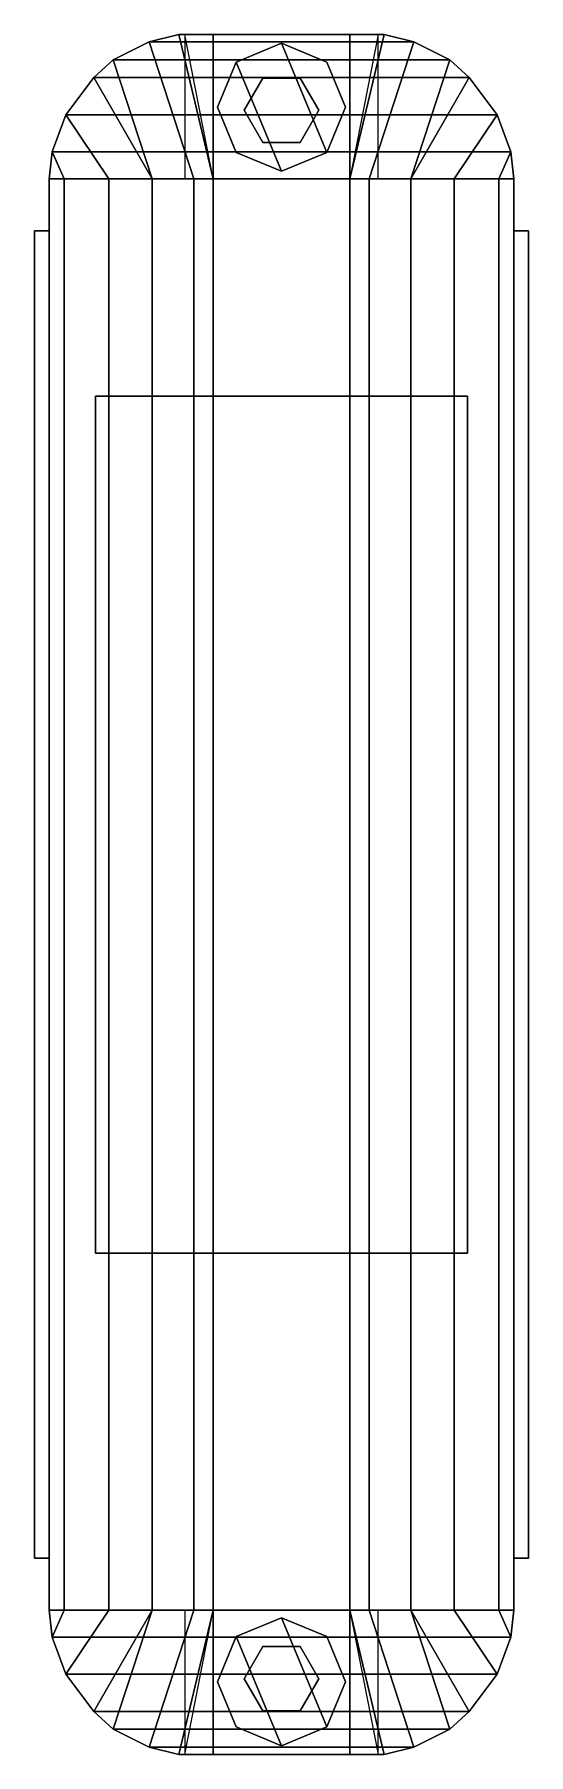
# Model space of a CAD drawing. Extents: x -1.7 to 1.7, y -5.8 to 5.8.
import ezdxf

# ---------------------------------------------------------------- set-up
doc = ezdxf.new("R2010")
doc.units = 0
doc.layers.get('0').update_dxf_attribs({"linetype": 'CONTINUOUS'})

msp = doc.modelspace()

# ---------------------------------------------------------------- linework, layer by layer
for points in [[(-1.13, 5.609999999999998, 1.29), (-0.89, 5.729999999999996, 1.29), (0.8900000000000002, 5.729999999999996, 1.29), (1.129999999999999, 5.609999999999998, 1.29)], [(-1.13, 5.609999999999998, 3.419999999999999), (-0.89, 5.729999999999996, 3.419999999999999), (-0.89, 5.729999999999996, 1.29), (-1.13, 5.609999999999998, 1.29)], [(-0.8700000000000002, 4.81, 3.899999999999999), (-0.5900000000000012, 4.81, 3.989999999999999), (-0.89, 5.729999999999996, 3.419999999999999), (-1.13, 5.609999999999998, 3.419999999999999)], [(-0.89, 5.729999999999996, 1.29), (-0.6900000000000001, 5.779999999999998, 1.29), (0.69, 5.779999999999998, 1.29), (0.8900000000000002, 5.729999999999996, 1.29)], [(-0.89, 5.729999999999996, 3.419999999999999), (-0.6900000000000001, 5.779999999999998, 3.419999999999999), (-0.6900000000000001, 5.779999999999998, 1.29), (-0.89, 5.729999999999996, 1.29)], [(-0.5900000000000011, 4.81, 3.989999999999999), (-0.4600000000000003, 4.81, 4.06), (-0.6900000000000001, 5.779999999999998, 3.419999999999999), (-0.89, 5.729999999999996, 3.419999999999999)], [(0.69, 5.779999999999998, 1.29), (-0.6900000000000001, 5.779999999999998, 1.29), (-0.6900000000000001, 5.779999999999998, 3.419999999999999), (0.69, 5.779999999999998, 3.419999999999999)], [(-0.4600000000000037, 4.81, 4.059999999999998), (-0.4600000000000001, 4.809999999999999, 4.060000000000001), (-0.65, 5.779999999999998, 3.419999999999999), (-0.6900000000000001, 5.779999999999998, 3.419999999999999)], [(-0.65, 5.78, 3.419999999999999), (-0.65, 4.809999999999999, 3.419999999999999), (-0.4600000000000001, 4.809999999999999, 4.06), (-0.4600000000000001, 5.78, 4.06)], [(0.46, 5.78, 4.06), (0.65, 5.78, 3.419999999999999), (-0.65, 5.78, 3.419999999999999), (-0.4600000000000001, 5.78, 4.06)], [(-0.4600000000000001, 5.78, 4.06), (-0.4600000000000001, 4.809999999999999, 4.06), (0.46, 4.809999999999999, 4.06), (0.46, 5.78, 4.06)], [(0, 5.719999999999999, 4.06), (-0.3040559159102154, 5.594055915910215, 4.06), (-0.3040559159102154, 5.594055915910215, 4.139999999999999), (0, 5.719999999999999, 4.139999999999999)], [(-0.3040559159102154, 5.594055915910215, 4.139999999999999), (-1e-16, 4.86, 4.139999999999999), (0.3040559159102154, 4.985944084089784, 4.139999999999999), (0, 5.719999999999999, 4.139999999999999)], [(0.3040559159102154, 5.594055915910215, 4.06), (0, 5.719999999999999, 4.06), (0, 5.719999999999999, 4.139999999999999), (0.3040559159102154, 5.594055915910215, 4.139999999999999)], [(0, 5.719999999999999, 4.139999999999999), (0.3040559159102153, 4.985944084089784, 4.139999999999999), (0.43, 5.29, 4.139999999999999), (0.3040559159102154, 5.594055915910215, 4.139999999999999)], [(0.46, 4.809999999999999, 4.06), (0.65, 4.809999999999999, 3.419999999999999), (0.65, 5.78, 3.419999999999999), (0.46, 5.78, 4.06)], [(0.8900000000000002, 5.729999999999996, 3.419999999999999), (0.69, 5.779999999999998, 3.419999999999999), (0.4600000000000001, 4.810000000000001, 4.06), (0.59, 4.810000000000001, 3.989999999999999)], [(0.69, 5.779999999999998, 3.419999999999999), (0.6499999999999999, 5.779999999999998, 3.419999999999999), (0.4599999999999984, 4.809999999999999, 4.060000000000001), (0.4599999999999996, 4.809999999999999, 4.060000000000001)], [(1.129999999999999, 5.609999999999998, 3.419999999999999), (0.8900000000000002, 5.729999999999996, 3.419999999999999), (0.5900000000000017, 4.810000000000003, 3.989999999999998), (0.8699999999999999, 4.810000000000001, 3.899999999999999)], [(0.8900000000000002, 5.729999999999996, 1.29), (0.69, 5.779999999999998, 1.29), (0.69, 5.779999999999998, 3.419999999999999), (0.8900000000000002, 5.729999999999996, 3.419999999999999)], [(1.129999999999999, 5.609999999999998, 1.29), (0.8900000000000002, 5.729999999999996, 1.29), (0.8900000000000002, 5.729999999999996, 3.419999999999999), (1.129999999999999, 5.609999999999998, 3.419999999999999)], [(-1.26, 5.489999999999997, 1.29), (-1.13, 5.609999999999998, 1.29), (1.129999999999999, 5.609999999999998, 1.29), (1.259999999999999, 5.489999999999997, 1.29)], [(-1.26, 5.489999999999997, 3.419999999999999), (-1.13, 5.609999999999998, 3.419999999999999), (-1.13, 5.609999999999998, 1.29), (-1.26, 5.489999999999997, 1.29)], [(-0.8700000000000002, 4.810000000000001, 3.899999999999999), (-0.8700000000000002, 4.81, 3.899999999999999), (-1.13, 5.609999999999998, 3.419999999999999), (-1.26, 5.489999999999997, 3.419999999999999)], [(-0.3040559159102154, 5.594055915910215, 4.06), (-0.43, 5.29, 4.06), (-0.43, 5.29, 4.139999999999999), (-0.3040559159102154, 5.594055915910215, 4.139999999999999)], [(-0.43, 5.29, 4.139999999999999), (-0.3040559159102155, 4.985944084089784, 4.139999999999999), (-1e-16, 4.86, 4.139999999999999), (-0.3040559159102154, 5.594055915910215, 4.139999999999999)], [(0.43, 5.29, 4.06), (0.3040559159102154, 5.594055915910215, 4.06), (0.3040559159102154, 5.594055915910215, 4.139999999999999), (0.43, 5.29, 4.139999999999999)], [(1.259999999999999, 5.489999999999997, 3.419999999999999), (1.129999999999999, 5.609999999999998, 3.419999999999999), (0.8699999999999996, 4.81, 3.899999999999999)], [(1.259999999999999, 5.489999999999997, 1.29), (1.129999999999999, 5.609999999999998, 1.29), (1.129999999999999, 5.609999999999998, 3.419999999999999), (1.259999999999999, 5.489999999999997, 3.419999999999999)], [(-1.45, 5.239999999999997, 1.29), (-1.26, 5.489999999999997, 1.29), (1.259999999999999, 5.489999999999997, 1.29), (1.449999999999999, 5.239999999999997, 1.29)], [(-1.45, 5.239999999999997, 3.419999999999999), (-1.26, 5.489999999999997, 3.419999999999999), (-1.26, 5.489999999999997, 1.29), (-1.45, 5.239999999999997, 1.29)], [(-1.16, 4.81, 3.759999999999999), (-0.8699999999999997, 4.81, 3.9), (-1.26, 5.489999999999997, 3.419999999999999), (-1.45, 5.239999999999997, 3.419999999999999)], [(-0.125, 5.486506350946109, 1.209999999999999), (-0.25, 5.27, 1.209999999999999), (-0.25, 5.27, 1.29), (-0.125, 5.486506350946109, 1.29)], [(0.125, 5.486506350946109, 1.209999999999999), (-0.125, 5.486506350946109, 1.209999999999999), (-0.125, 5.486506350946109, 1.29), (0.125, 5.486506350946109, 1.29)], [(0.25, 5.27, 1.209999999999999), (0.125, 5.486506350946109, 1.209999999999999), (0.125, 5.486506350946109, 1.29), (0.25, 5.27, 1.29)], [(1.449999999999999, 5.239999999999997, 3.419999999999999), (1.259999999999999, 5.489999999999997, 3.419999999999999), (0.8699999999999986, 4.809999999999996, 3.900000000000002), (1.159999999999999, 4.81, 3.759999999999999)], [(1.449999999999999, 5.239999999999997, 1.29), (1.259999999999999, 5.489999999999997, 1.29), (1.259999999999999, 5.489999999999997, 3.419999999999999), (1.449999999999999, 5.239999999999997, 3.419999999999999)], [(-1.54, 4.989999999999999, 1.29), (-1.45, 5.239999999999997, 1.29), (1.449999999999999, 5.239999999999997, 1.29), (1.54, 4.989999999999999, 1.29)], [(-1.54, 4.989999999999999, 3.419999999999999), (-1.45, 5.239999999999997, 3.419999999999999), (-1.45, 5.239999999999997, 1.29), (-1.54, 4.989999999999999, 1.29)], [(-1.46, 4.810000000000001, 3.559999999999999), (-1.16, 4.81, 3.759999999999999), (-1.45, 5.239999999999997, 3.419999999999999), (-1.54, 4.989999999999999, 3.419999999999999)], [(-0.43, 5.29, 4.06), (-0.3040559159102155, 4.985944084089784, 4.06), (-0.3040559159102155, 4.985944084089784, 4.139999999999999), (-0.43, 5.29, 4.139999999999999)], [(-0.25, 5.27, 1.209999999999999), (-0.1250000000000001, 5.053493649053891, 1.209999999999999), (-0.1250000000000001, 5.053493649053891, 1.29), (-0.25, 5.27, 1.29)], [(0.1249999999999998, 5.053493649053891, 1.209999999999999), (0.25, 5.27, 1.209999999999999), (0.25, 5.27, 1.29), (0.1249999999999998, 5.053493649053891, 1.29)], [(0.3040559159102154, 4.985944084089784, 4.06), (0.43, 5.29, 4.06), (0.43, 5.29, 4.139999999999999), (0.3040559159102154, 4.985944084089784, 4.139999999999999)], [(1.54, 4.989999999999999, 3.419999999999999), (1.449999999999999, 5.239999999999997, 3.419999999999999), (1.159999999999998, 4.809999999999996, 3.760000000000002), (1.459999999999999, 4.81, 3.56)], [(1.54, 4.989999999999999, 1.29), (1.449999999999999, 5.239999999999997, 1.29), (1.449999999999999, 5.239999999999997, 3.419999999999999), (1.54, 4.989999999999999, 3.419999999999999)], [(-1.56, 4.809999999999996, 3.419999999999999), (-1.54, 4.989999999999999, 3.419999999999999), (-1.54, 4.989999999999999, 1.29), (-1.56, 4.809999999999996, 1.05)], [(-1.46, 4.81, 3.559999999999999), (-1.46, 4.81, 3.559999999999999), (-1.54, 4.989999999999999, 3.419999999999999), (-1.56, 4.809999999999989, 3.419999999999985)], [(-1.56, 4.809999999999996, 1.049999999999999), (-1.54, 4.989999999999999, 1.29), (-1.54, 4.989999999999999, 1.29), (-1.56, 4.809999999999996, 1.29)], [(-1.56, 4.809999999999999, 1.29), (-1.54, 4.99, 1.29), (1.54, 4.99, 1.29), (1.56, 4.809999999999996, 1.29)], [(-0.3040559159102155, 4.985944084089784, 4.06), (-1e-16, 4.86, 4.06), (-1e-16, 4.86, 4.139999999999999), (-0.3040559159102155, 4.985944084089784, 4.139999999999999)], [(-0.1250000000000001, 5.053493649053891, 1.209999999999999), (0.1249999999999998, 5.053493649053891, 1.209999999999999), (0.1249999999999998, 5.053493649053891, 1.29), (-0.1250000000000001, 5.053493649053891, 1.29)], [(-1e-16, 4.86, 4.06), (0.3040559159102154, 4.985944084089784, 4.06), (0.3040559159102154, 4.985944084089784, 4.139999999999999), (-1e-16, 4.86, 4.139999999999999)], [(1.56, 4.809999999999996, 3.419999999999999), (1.54, 4.989999999999999, 3.419999999999999), (1.459999999999999, 4.810000000000001, 3.559999999999999), (1.459999999999999, 4.81, 3.56)], [(1.56, 4.809999999999996, 1.05), (1.54, 4.989999999999999, 1.29), (1.54, 4.989999999999999, 3.419999999999999), (1.56, 4.809999999999996, 3.419999999999999)], [(1.56, 4.809999999999996, 1.29), (1.54, 4.989999999999999, 1.29), (1.54, 4.989999999999999, 1.29), (1.56, 4.809999999999996, 1.049999999999999)], [(-1.46, 4.81, 3.559999999999999), (-1.56, 4.81, 3.419999999999999), (-1.56, -4.809999999999999, 3.419999999999999), (-1.46, -4.809999999999999, 3.559999999999999)], [(-1.56, 4.46, 3.419999999999999), (-1.56, 4.809999999999999, 3.419999999999999), (-1.56, 4.809999999999999, 1.05), (-1.56, 4.46, 0.42)], [(-1.56, 4.46, 0.42), (-1.56, 4.809999999999996, 1.049999999999999), (-1.56, 4.809999999999996, 1.29), (-1.56, 4.46, 1.29)], [(-1.56, -4.809999999999998, 1.29), (-1.56, 4.809999999999996, 1.29), (1.56, 4.809999999999996, 1.29), (1.56, -4.81, 1.29)], [(-1.16, 4.81, 3.759999999999999), (-1.46, 4.81, 3.559999999999999), (-1.46, -4.809999999999999, 3.559999999999999), (-1.16, -4.809999999999999, 3.759999999999999)], [(-0.8700000000000002, 4.81, 3.899999999999999), (-1.16, 4.81, 3.759999999999999), (-1.16, -4.809999999999999, 3.759999999999999), (-0.8700000000000002, -4.809999999999999, 3.899999999999999)], [(-0.590000000000001, 4.81, 3.989999999999999), (-0.8700000000000002, 4.81, 3.899999999999999), (-0.8700000000000002, -4.809999999999999, 3.899999999999999), (-0.590000000000001, -4.809999999999999, 3.989999999999999)], [(-0.4600000000000001, 4.81, 4.06), (-0.590000000000001, 4.81, 3.989999999999999), (-0.590000000000001, -4.809999999999999, 3.989999999999999), (-0.4600000000000001, -4.809999999999999, 4.06)], [(-0.4600000000000001, -4.809999999999999, 4.06), (0.4600000000000001, -4.809999999999999, 4.06), (0.4600000000000001, 4.81, 4.06), (-0.4600000000000001, 4.81, 4.06)], [(0.4600000000000001, -4.809999999999999, 4.06), (0.59, -4.809999999999999, 3.989999999999999), (0.59, 4.81, 3.989999999999999), (0.4600000000000001, 4.81, 4.06)], [(0.59, -4.809999999999999, 3.989999999999999), (0.8699999999999999, -4.809999999999999, 3.899999999999999), (0.8699999999999999, 4.81, 3.899999999999999), (0.59, 4.81, 3.989999999999999)], [(0.8699999999999999, -4.809999999999999, 3.899999999999999), (1.159999999999999, -4.809999999999999, 3.759999999999999), (1.159999999999999, 4.81, 3.759999999999999), (0.8699999999999999, 4.81, 3.899999999999999)], [(1.159999999999999, -4.809999999999999, 3.759999999999999), (1.459999999999999, -4.809999999999999, 3.559999999999999), (1.459999999999999, 4.81, 3.559999999999999), (1.159999999999999, 4.81, 3.759999999999999)], [(1.459999999999999, -4.809999999999999, 3.559999999999999), (1.56, -4.809999999999999, 3.419999999999999), (1.56, 4.81, 3.419999999999999), (1.459999999999999, 4.81, 3.559999999999999)], [(1.56, 4.46, 0.42), (1.56, 4.809999999999999, 1.05), (1.56, 4.809999999999999, 3.419999999999999), (1.56, 4.46, 3.419999999999999)], [(1.56, 4.46, 1.29), (1.56, 4.809999999999996, 1.29), (1.56, 4.809999999999996, 1.049999999999999), (1.56, 4.46, 0.42)], [(-1.66, 4.46, 0.4200000000000001), (-1.66, -4.46, 0.4200000000000001), (-1.66, -4.46, 3.26), (-1.66, 4.46, 3.26)], [(-1.56, -4.459999999999998, 3.26), (-1.56, 4.459999999999999, 3.26), (-1.66, 4.46, 3.26), (-1.66, -4.46, 3.26)], [(-1.56, 4.460000000000003, 3.26), (-1.56, 4.460000000000001, 0.4200000000000004), (-1.66, 4.460000000000001, 0.42), (-1.66, 4.46, 3.26)], [(-1.56, 4.459999999999998, 0.4200000000000001), (-1.56, -4.459999999999999, 0.4199999999999993), (-1.66, -4.460000000000001, 0.4199999999999989), (-1.66, 4.46, 0.4199999999999998)], [(-1.56, -4.459999999999999, 3.419999999999999), (-1.56, 4.459999999999999, 3.419999999999999), (-1.56, 4.459999999999999, 3.26), (-1.56, -4.459999999999999, 3.26)], [(-1.56, 4.460000000000002, 1.290000000000001), (-1.56, -4.46, 1.290000000000001), (-1.56, -4.459999999999999, 0.4199999999999993), (-1.56, 4.460000000000001, 0.4200000000000001)], [(1.56, -4.459999999999999, 3.26), (1.56, 4.459999999999999, 3.26), (1.56, 4.459999999999999, 3.419999999999999), (1.56, -4.459999999999999, 3.419999999999999)], [(1.66, -4.459999999999998, 3.26), (1.66, 4.459999999999999, 3.26), (1.56, 4.46, 3.26), (1.56, -4.460000000000001, 3.26)], [(1.66, 4.460000000000003, 3.26), (1.66, 4.460000000000001, 0.4200000000000004), (1.56, 4.460000000000001, 0.42), (1.56, 4.46, 3.26)], [(1.66, 4.459999999999998, 0.4200000000000001), (1.66, -4.459999999999999, 0.4199999999999993), (1.56, -4.460000000000001, 0.4199999999999989), (1.56, 4.460000000000001, 0.4199999999999998)], [(1.56, 4.459999999999996, 0.4199999999999986), (1.56, -4.46, 0.4199999999999977), (1.56, -4.46, 1.29), (1.56, 4.460000000000001, 1.29)], [(1.66, -4.46, 3.26), (1.66, -4.46, 0.4200000000000001), (1.66, 4.46, 0.4200000000000001), (1.66, 4.46, 3.26)], [(-1.25, 3.350000000000001, 0.24), (-1.25, -2.41, 0.24), (-1.25, -2.41, 1.29), (-1.25, 3.350000000000001, 1.29)], [(1.25, 3.350000000000001, 1.29), (1.25, 3.350000000000001, 0.24), (-1.25, 3.350000000000001, 0.24), (-1.25, 3.350000000000001, 1.29)], [(1.25, 3.350000000000001, 0.24), (1.25, -2.41, 0.24), (-1.25, -2.41, 0.24), (-1.25, 3.350000000000001, 0.24)], [(1.25, -2.41, 1.29), (1.25, -2.41, 0.24), (1.25, 3.350000000000001, 0.24), (1.25, 3.350000000000001, 1.29)], [(-1.25, -2.41, 1.29), (-1.25, -2.41, 0.24), (1.25, -2.41, 0.24), (1.25, -2.41, 1.29)], [(-1.66, -4.460000000000006, 3.259999999999999), (-1.66, -4.460000000000002, 0.4200000000000004), (-1.56, -4.460000000000002, 0.42), (-1.56, -4.460000000000002, 3.26)], [(-1.56, -4.460000000000002, 0.42), (-1.56, -4.81, 1.05), (-1.56, -4.81, 3.419999999999999), (-1.56, -4.460000000000002, 3.419999999999999)], [(-1.56, -4.460000000000002, 1.29), (-1.56, -4.809999999999998, 1.29), (-1.56, -4.809999999999998, 1.049999999999999), (-1.56, -4.460000000000002, 0.42)], [(1.56, -4.460000000000002, 3.419999999999999), (1.56, -4.81, 3.419999999999999), (1.56, -4.81, 1.05), (1.56, -4.460000000000002, 0.42)], [(1.56, -4.460000000000006, 3.259999999999999), (1.56, -4.460000000000002, 0.4200000000000004), (1.66, -4.460000000000002, 0.42), (1.66, -4.460000000000002, 3.26)], [(1.56, -4.460000000000002, 0.42), (1.56, -4.809999999999998, 1.049999999999999), (1.56, -4.809999999999998, 1.29), (1.56, -4.460000000000002, 1.29)], [(-1.56, -4.809999999999998, 1.05), (-1.54, -4.99, 1.29), (-1.54, -4.99, 3.419999999999999), (-1.56, -4.809999999999998, 3.419999999999999)], [(-1.56, -4.809999999999998, 1.29), (-1.54, -4.99, 1.29), (-1.54, -4.99, 1.29), (-1.56, -4.809999999999998, 1.049999999999999)], [(1.56, -4.81, 1.29), (1.54, -4.990000000000001, 1.29), (-1.54, -4.990000000000001, 1.29), (-1.56, -4.809999999999998, 1.29)], [(-1.56, -4.809999999999998, 3.419999999999999), (-1.54, -4.99, 3.419999999999999), (-1.459999999999999, -4.810000000000004, 3.559999999999999), (-1.459999999999999, -4.810000000000002, 3.559999999999999)], [(-1.54, -4.99, 3.419999999999999), (-1.449999999999999, -5.24, 3.419999999999999), (-1.159999999999998, -4.809999999999998, 3.760000000000002), (-1.459999999999999, -4.810000000000002, 3.56)], [(-1.449999999999999, -5.24, 3.419999999999999), (-1.26, -5.49, 3.419999999999999), (-0.8699999999999986, -4.809999999999998, 3.900000000000002), (-1.159999999999999, -4.810000000000002, 3.759999999999999)], [(-1.26, -5.49, 3.419999999999999), (-1.13, -5.610000000000001, 3.419999999999999), (-0.8699999999999996, -4.810000000000002, 3.899999999999999)], [(-1.13, -5.610000000000001, 3.419999999999999), (-0.8900000000000002, -5.729999999999998, 3.419999999999999), (-0.5900000000000017, -4.810000000000004, 3.989999999999999), (-0.8699999999999999, -4.810000000000004, 3.899999999999999)], [(-0.8900000000000002, -5.729999999999998, 3.419999999999999), (-0.6900000000000003, -5.779999999999999, 3.419999999999999), (-0.4600000000000001, -4.810000000000004, 4.06), (-0.59, -4.810000000000004, 3.99)], [(-0.6900000000000001, -5.779999999999999, 3.419999999999999), (-0.65, -5.779999999999999, 3.419999999999999), (-0.4599999999999985, -4.81, 4.060000000000001), (-0.4599999999999997, -4.81, 4.060000000000001)], [(-0.4600000000000001, -4.81, 4.06), (-0.65, -4.81, 3.419999999999999), (-0.6500000000000004, -5.780000000000002, 3.419999999999999), (-0.4600000000000002, -5.780000000000002, 4.06)], [(0.4599999999999999, -5.780000000000002, 4.06), (0.46, -4.81, 4.06), (-0.4600000000000001, -4.81, 4.06), (-0.4600000000000002, -5.780000000000002, 4.06)], [(0.6499999999999999, -5.780000000000002, 3.419999999999999), (0.65, -4.81, 3.419999999999999), (0.46, -4.81, 4.06), (0.4599999999999999, -5.780000000000002, 4.06)], [(0.5900000000000011, -4.810000000000002, 3.99), (0.4600000000000002, -4.810000000000002, 4.06), (0.69, -5.779999999999999, 3.419999999999999), (0.8899999999999998, -5.729999999999998, 3.419999999999999)], [(0.4600000000000037, -4.810000000000002, 4.059999999999998), (0.46, -4.81, 4.060000000000001), (0.6499999999999999, -5.779999999999999, 3.419999999999999), (0.69, -5.779999999999999, 3.419999999999999)], [(0.8700000000000002, -4.810000000000002, 3.899999999999999), (0.5900000000000012, -4.810000000000002, 3.99), (0.8899999999999998, -5.729999999999998, 3.419999999999999), (1.129999999999999, -5.610000000000001, 3.419999999999999)], [(0.8700000000000002, -4.810000000000004, 3.899999999999999), (0.8700000000000002, -4.810000000000002, 3.899999999999999), (1.129999999999999, -5.610000000000001, 3.419999999999999), (1.259999999999999, -5.49, 3.419999999999999)], [(1.16, -4.810000000000002, 3.759999999999999), (0.8699999999999997, -4.810000000000002, 3.9), (1.259999999999999, -5.49, 3.419999999999999), (1.45, -5.24, 3.419999999999999)], [(1.46, -4.810000000000004, 3.559999999999999), (1.16, -4.810000000000002, 3.759999999999999), (1.45, -5.24, 3.419999999999999), (1.54, -4.99, 3.419999999999999)], [(1.46, -4.810000000000002, 3.559999999999999), (1.46, -4.810000000000002, 3.559999999999999), (1.54, -4.99, 3.419999999999999), (1.56, -4.809999999999991, 3.419999999999985)], [(1.56, -4.809999999999998, 3.419999999999999), (1.54, -4.99, 3.419999999999999), (1.54, -4.99, 1.29), (1.56, -4.809999999999998, 1.05)], [(1.56, -4.809999999999998, 1.049999999999999), (1.54, -4.99, 1.29), (1.54, -4.99, 1.29), (1.56, -4.809999999999998, 1.29)], [(0, -4.860000000000001, 4.06), (-0.3040559159102154, -4.985944084089785, 4.06), (-0.3040559159102154, -4.985944084089785, 4.139999999999999), (0, -4.860000000000001, 4.139999999999999)], [(0.3040559159102152, -5.594055915910216, 4.139999999999999), (0, -4.860000000000001, 4.139999999999999), (-0.3040559159102154, -4.985944084089785, 4.139999999999999), (-2e-16, -5.72, 4.139999999999999)], [(0.3040559159102154, -4.985944084089785, 4.06), (0, -4.860000000000001, 4.06), (0, -4.860000000000001, 4.139999999999999), (0.3040559159102154, -4.985944084089785, 4.139999999999999)], [(0.4299999999999999, -5.29, 4.139999999999999), (0.3040559159102154, -4.985944084089785, 4.139999999999999), (0, -4.860000000000001, 4.139999999999999), (0.3040559159102152, -5.594055915910216, 4.139999999999999)], [(-1.54, -4.99, 1.29), (-1.449999999999999, -5.24, 1.29), (-1.449999999999999, -5.24, 3.419999999999999), (-1.54, -4.99, 3.419999999999999)], [(1.54, -4.99, 1.29), (1.45, -5.24, 1.29), (-1.449999999999999, -5.24, 1.29), (-1.54, -4.99, 1.29)], [(-0.3040559159102154, -4.985944084089785, 4.06), (-0.4300000000000001, -5.29, 4.06), (-0.4300000000000001, -5.29, 4.139999999999999), (-0.3040559159102154, -4.985944084089785, 4.139999999999999)], [(-2e-16, -5.72, 4.139999999999999), (-0.3040559159102154, -4.985944084089785, 4.139999999999999), (-0.4300000000000001, -5.29, 4.139999999999999), (-0.3040559159102156, -5.594055915910216, 4.139999999999999)], [(-0.125, -5.053493649053891, 1.209999999999999), (-0.25, -5.27, 1.209999999999999), (-0.25, -5.27, 1.29), (-0.125, -5.053493649053891, 1.29)], [(0.125, -5.053493649053891, 1.209999999999999), (-0.125, -5.053493649053891, 1.209999999999999), (-0.125, -5.053493649053891, 1.29), (0.125, -5.053493649053891, 1.29)], [(0.25, -5.27, 1.209999999999999), (0.125, -5.053493649053891, 1.209999999999999), (0.125, -5.053493649053891, 1.29), (0.25, -5.27, 1.29)], [(0.4299999999999999, -5.29, 4.06), (0.3040559159102154, -4.985944084089785, 4.06), (0.3040559159102154, -4.985944084089785, 4.139999999999999), (0.4299999999999999, -5.29, 4.139999999999999)], [(1.54, -4.99, 3.419999999999999), (1.45, -5.24, 3.419999999999999), (1.45, -5.24, 1.29), (1.54, -4.99, 1.29)], [(-1.449999999999999, -5.24, 1.29), (-1.26, -5.49, 1.29), (-1.26, -5.49, 3.419999999999999), (-1.449999999999999, -5.24, 3.419999999999999)], [(1.45, -5.24, 1.29), (1.259999999999999, -5.49, 1.29), (-1.26, -5.49, 1.29), (-1.449999999999999, -5.24, 1.29)], [(-0.4300000000000001, -5.29, 4.06), (-0.3040559159102156, -5.594055915910216, 4.06), (-0.3040559159102156, -5.594055915910216, 4.139999999999999), (-0.4300000000000001, -5.29, 4.139999999999999)], [(-0.25, -5.27, 1.209999999999999), (-0.1250000000000001, -5.486506350946109, 1.209999999999999), (-0.1250000000000001, -5.486506350946109, 1.29), (-0.25, -5.27, 1.29)], [(0.1249999999999998, -5.486506350946109, 1.209999999999999), (0.25, -5.27, 1.209999999999999), (0.25, -5.27, 1.29), (0.1249999999999998, -5.486506350946109, 1.29)], [(0.3040559159102152, -5.594055915910216, 4.06), (0.4299999999999999, -5.29, 4.06), (0.4299999999999999, -5.29, 4.139999999999999), (0.3040559159102152, -5.594055915910216, 4.139999999999999)], [(1.45, -5.24, 3.419999999999999), (1.259999999999999, -5.49, 3.419999999999999), (1.259999999999999, -5.49, 1.29), (1.45, -5.24, 1.29)], [(-1.26, -5.49, 1.29), (-1.13, -5.610000000000001, 1.29), (-1.13, -5.610000000000001, 3.419999999999999), (-1.26, -5.49, 3.419999999999999)], [(1.259999999999999, -5.49, 1.29), (1.129999999999999, -5.610000000000001, 1.29), (-1.13, -5.610000000000001, 1.29), (-1.26, -5.49, 1.29)], [(-0.1250000000000001, -5.486506350946109, 1.209999999999999), (0.1249999999999998, -5.486506350946109, 1.209999999999999), (0.1249999999999998, -5.486506350946109, 1.29), (-0.1250000000000001, -5.486506350946109, 1.29)], [(1.259999999999999, -5.49, 3.419999999999999), (1.129999999999999, -5.610000000000001, 3.419999999999999), (1.129999999999999, -5.610000000000001, 1.29), (1.259999999999999, -5.49, 1.29)], [(-1.13, -5.610000000000001, 1.29), (-0.8900000000000002, -5.729999999999998, 1.29), (-0.8900000000000002, -5.729999999999998, 3.419999999999999), (-1.13, -5.610000000000001, 3.419999999999999)], [(1.129999999999999, -5.610000000000001, 1.29), (0.8899999999999998, -5.729999999999998, 1.29), (-0.8900000000000002, -5.729999999999998, 1.29), (-1.13, -5.610000000000001, 1.29)], [(-0.3040559159102156, -5.594055915910216, 4.06), (-2e-16, -5.72, 4.06), (-2e-16, -5.72, 4.139999999999999), (-0.3040559159102156, -5.594055915910216, 4.139999999999999)], [(-2e-16, -5.72, 4.06), (0.3040559159102152, -5.594055915910216, 4.06), (0.3040559159102152, -5.594055915910216, 4.139999999999999), (-2e-16, -5.72, 4.139999999999999)], [(1.129999999999999, -5.610000000000001, 3.419999999999999), (0.8899999999999998, -5.729999999999998, 3.419999999999999), (0.8899999999999998, -5.729999999999998, 1.29), (1.129999999999999, -5.610000000000001, 1.29)], [(-0.8900000000000002, -5.729999999999998, 1.29), (-0.6900000000000003, -5.779999999999999, 1.29), (-0.6900000000000003, -5.779999999999999, 3.419999999999999), (-0.8900000000000002, -5.729999999999998, 3.419999999999999)], [(0.8899999999999998, -5.729999999999998, 1.29), (0.69, -5.779999999999999, 1.29), (-0.6900000000000003, -5.779999999999999, 1.29), (-0.8900000000000002, -5.729999999999998, 1.29)], [(-0.6900000000000003, -5.779999999999999, 1.29), (0.69, -5.779999999999999, 1.29), (0.69, -5.779999999999999, 3.419999999999999), (-0.6900000000000003, -5.779999999999999, 3.419999999999999)], [(0.8899999999999998, -5.729999999999998, 3.419999999999999), (0.69, -5.779999999999999, 3.419999999999999), (0.69, -5.779999999999999, 1.29), (0.8899999999999998, -5.729999999999998, 1.29)], [(-0.4600000000000002, -5.780000000000002, 4.06), (-0.6500000000000004, -5.780000000000002, 3.419999999999999), (0.6499999999999999, -5.780000000000002, 3.419999999999999), (0.4599999999999999, -5.780000000000002, 4.06)]]:
    msp.add_3dface(points)

doc.saveas('drawing.dxf')
